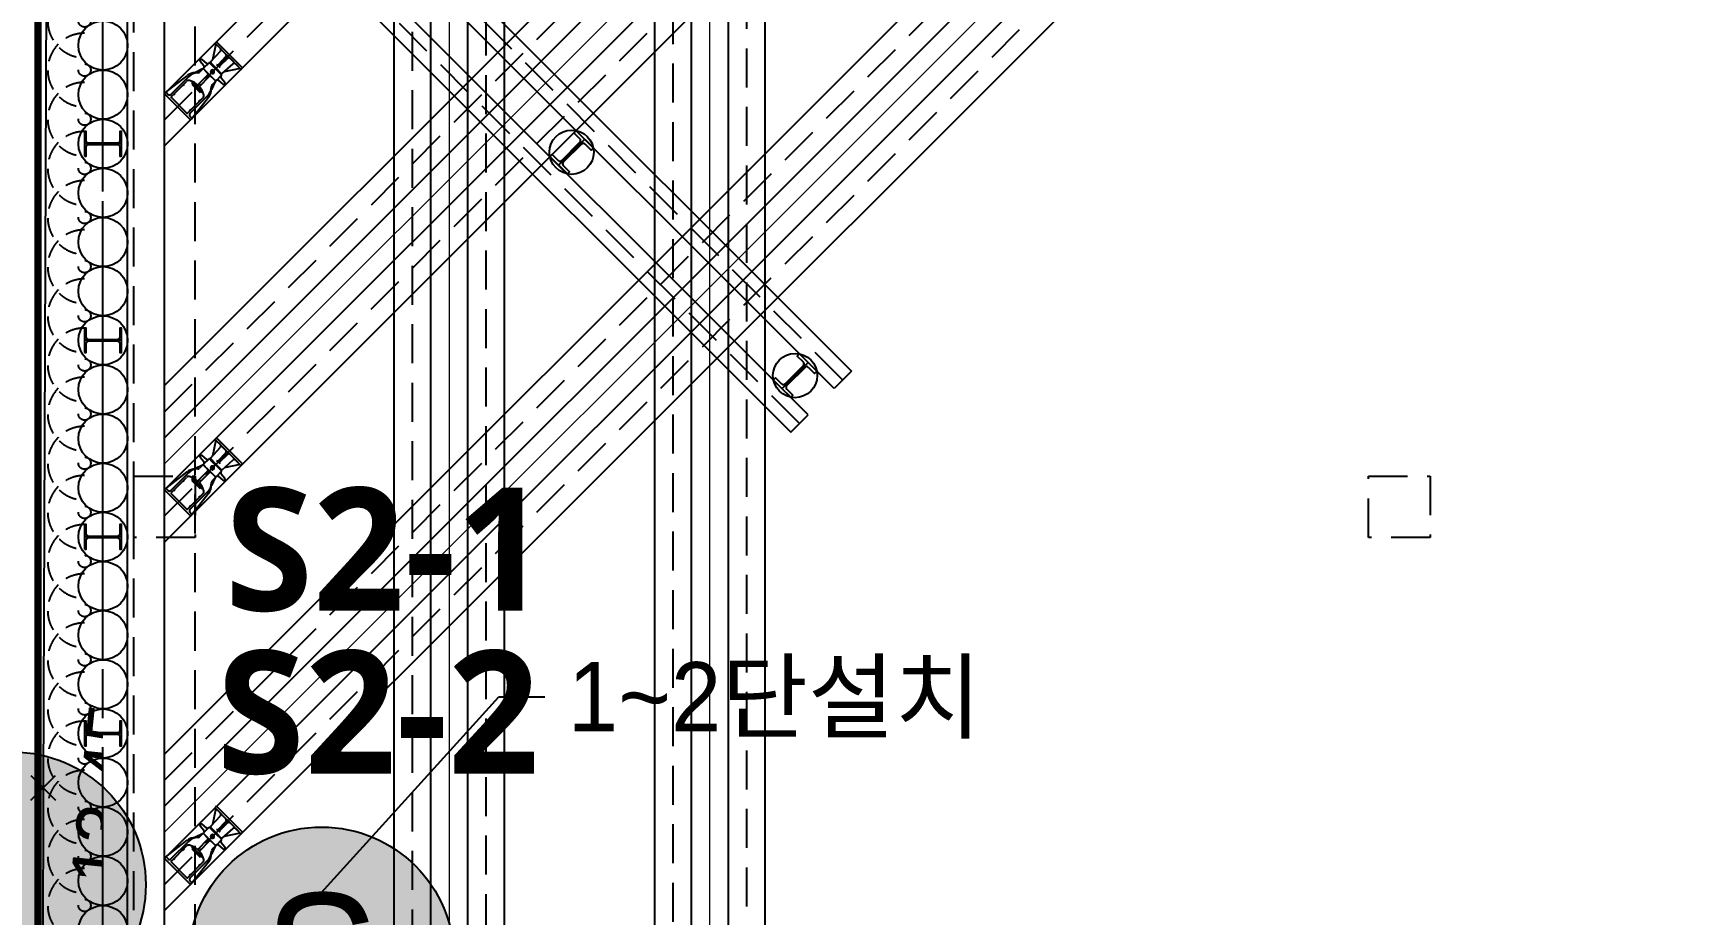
# Model space of a CAD drawing. Header units: millimetres. Extents: x 1073475 to 2890243, y -1340830 to -367733.
# Drawn here: x 2504853 to 2518226, y -411214 to -404040 of the extents above; entities that cross this region are included whole.
import ezdxf
from ezdxf.enums import TextEntityAlignment as Align
from ezdxf.xclip import XClip

# ---------------------------------------------------------------- set-up
doc = ezdxf.new("R2010")
doc.units = ezdxf.units.MM
doc.header["$LTSCALE"] = 50
doc.header["$XCLIPFRAME"] = 2
doc.header["$PDMODE"] = 3
doc.header["$PDSIZE"] = 100
for name, pattern in [('CENTER2', [28.575, 19.05, -3.175, 3.175, -3.175]), ('HIDDEN', [9.525, 6.35, -3.175]), ('HIDDEN2', [4.7625, 3.175, -1.5875]), ('PHANTOM', [63.5, 31.75, -6.35, 6.35, -6.35, 6.35, -6.35])]:
    doc.linetypes.add(name, pattern=pattern)
doc.layers.add('_0', color=7, linetype='Continuous', lineweight=0)
for name, color, linetype in [('C-DIM', 7, 'Continuous'), ('CEN', 1, 'CENTER2'), ('CIP', 1, 'Continuous'), ('H-BEAM', 5, 'Continuous'), ('HPILE-300x200', 3, 'Continuous'), ('NO', 2, 'Continuous'), ('POST PILE', 6, 'Continuous'), ('SGR', 8, 'Continuous'), ('ST-CEN', 1, 'HIDDEN'), ('ST-CEN(하부 H-BEAM)', 1, 'HIDDEN'), ('STRUT', 3, 'Continuous'), ('WALE-1', 3, 'Continuous'), ('건축', 233, 'HIDDEN'), ('계측기 변형률계', 150, 'Continuous'), ('계측기 지중경사계', 97, 'Continuous'), ('대지경계선', 6, 'PHANTOM'), ('보도', 7, 'Continuous'), ('연속지적도', 32, 'Continuous'), ('유압JACK', 2, 'Continuous'), ('측량점_높이', 8, 'Continuous'), ('측량점_심볼', 7, 'Continuous'), ('현황', 9, 'Continuous')]:
    doc.layers.add(name, color=color, linetype=linetype)
doc.styles.add('굴림체', font='')
doc.styles.add('돋움', font='')
doc.styles.add('로고', font='malgunbd.ttf')
doc.styles.get('굴림체').set_extended_font_data('Dotum')
doc.styles.get('돋움').set_extended_font_data('Dotum')
doc.dimstyles.new('SAM-200-지시선', dxfattribs={"dimscale": 0.1, "dimtxt": 300, "dimasz": 360, "dimexe": 70, "dimexo": 0, "dimgap": 100, "dimtad": 1, "dimdec": 0, "dimzin": 0, "dimdsep": 46, "dimlunit": 6, "dimtxsty": '돋움', "dimcen": 100, "dimclrd": 1, "dimclre": 1, "dimclrt": 256, "dimadec": 0, "dimazin": 0, "dimtfac": 1, "dimtdec": 0, "dimtix": 1, "dimtmove": 2, "dimatfit": 3, "dimfxl": 70, "dimtolj": 1, "dimtzin": 0, "dimlwd": -1, "dimlwe": -1, "dimarcsym": 0})

# ---------------------------------------------------------------- blocks, each defined once
blk = doc.blocks.new('A$405090834614')
at = {"layer": '보도', "color": 251}
for p, q in [((161018, 155591), (152284, 154699)), ((152284, 154699), (138309, 153245))]:
    blk.add_line(p, q, dxfattribs=at)
at = {"layer": '연속지적도', "color": 251}
for p, q in [((138278, 153274), (161008, 155684)), ((161008, 155684), (138278, 153274))]:
    blk.add_line(p, q, dxfattribs=at)
at = {"layer": '측량점_심볼', "color": 251}
blk.add_point((152284, 154699), dxfattribs=at)
at = {"layer": '측량점_높이', "color": 251, "style": '굴림체'}
blk.add_text('13.45', height=450, dxfattribs=at).set_placement((152284, 154399), align=Align.TOP_CENTER)
blk = doc.blocks.new('A$412942629171')
at = {"layer": '계측기 지중경사계'}
blk.add_hatch(color=254, dxfattribs=at).paths.add_polyline_path([(-720, -720, 1), (720, -720, 1)])
blk.add_circle((0, -720), 720, dxfattribs=at)
at = {"layer": '계측기 지중경사계', "style": '돋움'}
blk.add_text('I', height=720, dxfattribs=at).set_placement((0, -720), align=Align.MIDDLE_CENTER)
blk = doc.blocks.new('A$418028669546')
at = {"layer": '계측기 변형률계'}
blk.add_hatch(color=254, dxfattribs=at).paths.add_polyline_path([(-720, -720, 1), (720, -720, 1)])
blk.add_circle((0, -720), 720, dxfattribs=at)
at = {"layer": '계측기 변형률계', "style": '돋움'}
blk.add_text('S', height=720, dxfattribs=at).set_placement((0, -720), align=Align.MIDDLE_CENTER)
blk = doc.blocks.new('A$C1D3235D9')
at = {"layer": 'SGR', "linetype": 'HIDDEN2'}
blk.add_circle((0, 0), 50, dxfattribs=at)
blk.add_arc((0, 0), 300, 0, 180, dxfattribs=at)
blk = doc.blocks.new('A$C7A8C1D28')
at = {"layer": '_0', "color": 8}
for p, q in [((-70045, -29941), (-56245, -16141)), ((-70045, -26941), (-59245, -16141)), ((-65608, -16716), (-65608, -47766)), ((-67729, -18838), (-67729, -45645))]:
    blk.add_line(p, q, dxfattribs=at)
at = {"layer": 'CEN', "color": 8, "ltscale": 1.5}
blk.add_line((-70545, -43536), (-70545, -20946), dxfattribs=at)
at = {"layer": 'CIP', "color": 8}
for centre in [(-70545, -23536), (-70545, -23936), (-70545, -24336), (-70545, -24736), (-70545, -25136), (-70545, -25536), (-70545, -25936), (-70545, -26336), (-70545, -26736), (-70545, -27136), (-70545, -27536), (-70545, -27936), (-70545, -28336), (-70545, -28736), (-70545, -29136), (-70545, -29536), (-70545, -29936), (-70545, -30336), (-70545, -30736)]:
    blk.add_circle(centre, 200, dxfattribs=at)
at = {"layer": 'H-BEAM', "color": 8}
for p, q in [((-69766, -20875), (-64453, -26188)), ((-64595, -26329), (-69908, -21016)), ((-64807, -26542), (-70045, -21303)), ((-70045, -21586), (-64948, -26683)), ((-64453, -26188), (-64595, -26329)), ((-64948, -26683), (-64807, -26542))]:
    blk.add_line(p, q, dxfattribs=at)
at = {"layer": 'HPILE-300x200', "color": 8}
for p, q in [((-70395, -24336), (-70695, -24336)), ((-70395, -25936), (-70695, -25936)), ((-70395, -27536), (-70695, -27536)), ((-70395, -29136), (-70695, -29136))]:
    blk.add_line(p, q, dxfattribs=at)
for points in [[(-70695, -24436), (-70681, -24436), (-70681, -24361, -0.414214), (-70661, -24341), (-70429, -24341, -0.414214), (-70409, -24361), (-70409, -24436), (-70395, -24436), (-70395, -24236), (-70409, -24236), (-70409, -24312, -0.414214), (-70429, -24332), (-70661, -24332, -0.414214), (-70681, -24312), (-70681, -24236), (-70695, -24236)], [(-70695, -26036), (-70681, -26036), (-70681, -25961, -0.414214), (-70661, -25941), (-70429, -25941, -0.414214), (-70409, -25961), (-70409, -26036), (-70395, -26036), (-70395, -25836), (-70409, -25836), (-70409, -25912, -0.414214), (-70429, -25932), (-70661, -25932, -0.414214), (-70681, -25912), (-70681, -25836), (-70695, -25836)], [(-70695, -27636), (-70681, -27636), (-70681, -27561, -0.414214), (-70661, -27541), (-70429, -27541, -0.414214), (-70409, -27561), (-70409, -27636), (-70395, -27636), (-70395, -27436), (-70409, -27436), (-70409, -27512, -0.414214), (-70429, -27532), (-70661, -27532, -0.414214), (-70681, -27512), (-70681, -27436), (-70695, -27436)], [(-70695, -29236), (-70681, -29236), (-70681, -29161, -0.414214), (-70661, -29141), (-70429, -29141, -0.414214), (-70409, -29161), (-70409, -29236), (-70395, -29236), (-70395, -29036), (-70409, -29036), (-70409, -29112, -0.414214), (-70429, -29132), (-70661, -29132, -0.414214), (-70681, -29112), (-70681, -29036), (-70695, -29036)]]:
    blk.add_lwpolyline(points, format="xyb", close=True, dxfattribs=at)
at = {"layer": 'POST PILE', "color": 8}
for p, q in [((-66625, -24299), (-66837, -24511)), ((-64807, -26117), (-65019, -26329))]:
    blk.add_line(p, q, dxfattribs=at)
for points in [[(-66908, -24440), (-66890, -24423), (-66840, -24473, 0.414214), (-66812, -24473), (-66664, -24324, 0.414214), (-66664, -24296), (-66713, -24246), (-66696, -24228), (-66554, -24370), (-66572, -24387), (-66622, -24338, 0.414214), (-66650, -24338), (-66799, -24486, 0.414214), (-66799, -24514), (-66749, -24564), (-66766, -24582)], [(-65090, -26259), (-65072, -26241), (-65022, -26291, 0.414214), (-64994, -26291), (-64845, -26142, 0.414214), (-64845, -26114), (-64895, -26064), (-64878, -26047), (-64736, -26188), (-64754, -26206), (-64804, -26156, 0.414214), (-64832, -26156), (-64980, -26304, 0.414214), (-64980, -26333), (-64931, -26382), (-64948, -26400)]]:
    blk.add_lwpolyline(points, format="xyb", close=True, dxfattribs=at)
for centre in [(-66731, -24405), (-64913, -26223)]:
    blk.add_circle(centre, 180, dxfattribs=at)
at = {"layer": 'ST-CEN', "color": 8}
for p, q in [((-70045, -24141), (-62045, -16141)), ((-70045, -30366), (-55821, -16141)), ((-70045, -29517), (-56669, -16141)), ((-70045, -27366), (-58821, -16141)), ((-70045, -26517), (-59669, -16141)), ((-65308, -16416), (-65308, -48066)), ((-65908, -17016), (-65908, -47466)), ((-67429, -18538), (-67429, -45945)), ((-68029, -19138), (-68029, -45345))]:
    blk.add_line(p, q, dxfattribs=at)
at = {"layer": 'ST-CEN(하부 H-BEAM)', "color": 8}
for p, q in [((-64524, -26259), (-69837, -20945)), ((-64878, -26612), (-70045, -21445))]:
    blk.add_line(p, q, dxfattribs=at)
at = {"layer": 'STRUT', "color": 8}
for p, q in [((-70045, -24353), (-61833, -16141)), ((-70045, -23929), (-62257, -16141)), ((-70045, -30153), (-56033, -16141)), ((-70045, -30578), (-55609, -16141)), ((-70045, -29729), (-56457, -16141)), ((-70045, -29305), (-56882, -16141)), ((-70045, -27153), (-59033, -16141)), ((-70045, -27578), (-58609, -16141)), ((-70045, -26729), (-59457, -16141)), ((-70045, -26305), (-59882, -16141)), ((-65158, -16266), (-65158, -48216)), ((-65458, -16566), (-65458, -47916)), ((-65758, -16866), (-65758, -47616)), ((-66058, -17166), (-66058, -47316)), ((-67279, -18388), (-67279, -46095)), ((-67579, -18688), (-67579, -45795)), ((-67879, -18988), (-67879, -45495)), ((-68179, -19288), (-68179, -45195))]:
    blk.add_line(p, q, dxfattribs=at)
at = {"layer": 'WALE-1', "color": 8}
for p, q in [((-70345, -43453), (-70345, -21029)), ((-70045, -43329), (-70045, -21153))]:
    blk.add_line(p, q, dxfattribs=at)
at = {"layer": '건축', "color": 8}
for p, q in [((-70295, -43433), (-70295, -21050)), ((-69795, -43226), (-69795, -21257)), ((-60245, -27541), (-60245, -27041)), ((-60245, -27041), (-59745, -27041)), ((-59745, -27041), (-59745, -27541)), ((-59745, -27541), (-60245, -27541))]:
    blk.add_line(p, q, dxfattribs=at)
for points in [[(-38995, -50731), (-64002, -50731), (-71073, -43660), (-71073, -20799), (-65416, -15142), (-38995, -15142)], [(-69795, -27541), (-70295, -27541), (-70295, -27041), (-69795, -27041)]]:
    blk.add_lwpolyline(points, close=True, dxfattribs=at)
at = {"layer": '대지경계선', "color": 8}
for p, q in [((-71073, -43660), (-71073, -20799)), ((-70545, -43536), (-70545, -20946))]:
    blk.add_line(p, q, dxfattribs=at)
at = {"layer": '유압JACK', "color": 8}
for p, q in [((-69627, -23524), (-69654, -23654)), ((-69621, -23505), (-69630, -23514)), ((-69630, -23521), (-69590, -23561)), ((-69630, -23521), (-69528, -23624)), ((-69630, -23521), (-69545, -23606)), ((-69621, -23505), (-69409, -23717)), ((-69409, -23717), (-69621, -23505)), ((-69755, -23664), (-69725, -23699)), ((-69741, -23650), (-69705, -23680)), ((-69669, -23670), (-69590, -23582)), ((-69606, -23691), (-69545, -23627)), ((-69595, -23702), (-69531, -23641)), ((-69425, -23726), (-69535, -23616)), ((-69425, -23726), (-69510, -23641)), ((-70036, -23920), (-69861, -23782)), ((-69994, -23934), (-69844, -23785)), ((-69734, -23727), (-69798, -23759)), ((-69776, -23758), (-69793, -23758)), ((-69771, -23854), (-69691, -23774)), ((-69730, -23724), (-69759, -23753)), ((-69758, -23867), (-69678, -23787)), ((-69691, -23763), (-69730, -23724)), ((-69685, -23679), (-69727, -23721)), ((-69726, -23719), (-69727, -23721)), ((-69727, -23720), (-69727, -23721)), ((-69679, -23775), (-69727, -23727)), ((-69704, -23787), (-69691, -23800)), ((-69691, -23763), (-69628, -23826)), ((-69683, -23677), (-69685, -23679)), ((-69679, -23775), (-69630, -23823)), ((-69629, -23726), (-69678, -23677)), ((-69664, -23682), (-69669, -23686)), ((-69669, -23686), (-69590, -23765)), ((-69625, -23721), (-69668, -23678)), ((-69662, -23684), (-69666, -23688)), ((-69664, -23682), (-69586, -23760)), ((-69629, -23726), (-69581, -23774)), ((-69625, -23721), (-69582, -23765)), ((-69582, -23781), (-69625, -23823)), ((-69588, -23758), (-69592, -23763)), ((-69586, -23760), (-69590, -23765)), ((-69553, -23837), (-69583, -23801)), ((-69581, -23780), (-69582, -23781)), ((-69574, -23765), (-69486, -23686)), ((-69428, -23723), (-69558, -23750)), ((-69425, -23726), (-69465, -23686)), ((-69409, -23717), (-69418, -23726)), ((-70036, -23920), (-70045, -23929)), ((-70045, -23929), (-69833, -24141)), ((-70029, -23920), (-70015, -23934)), ((-69991, -23954), (-69865, -23828)), ((-69972, -23935), (-69969, -23938)), ((-69969, -23938), (-69958, -23927)), ((-69961, -23924), (-69958, -23927)), ((-69897, -23861), (-69895, -23863)), ((-69884, -23853), (-69895, -23863)), ((-69887, -23850), (-69884, -23853)), ((-69820, -23835), (-69824, -23838)), ((-69824, -23838), (-69742, -23919)), ((-69818, -23848), (-69822, -23851)), ((-69822, -23851), (-69755, -23918)), ((-69820, -23835), (-69739, -23916)), ((-69818, -23848), (-69753, -23913)), ((-69815, -23847), (-69817, -23849)), ((-69811, -23833), (-69816, -23838)), ((-69816, -23838), (-69746, -23909)), ((-69813, -23842), (-69816, -23845)), ((-69813, -23842), (-69816, -23846)), ((-69816, -23846), (-69751, -23911)), ((-69808, -23834), (-69814, -23841)), ((-69763, -23846), (-69750, -23859)), ((-69752, -23914), (-69755, -23918)), ((-69751, -23911), (-69753, -23913)), ((-69753, -23913), (-69752, -23914)), ((-69751, -23911), (-69750, -23912)), ((-69746, -23909), (-69750, -23912)), ((-69746, -23909), (-69750, -23912)), ((-69746, -23909), (-69749, -23912)), ((-69746, -23909), (-69742, -23913)), ((-69738, -23904), (-69744, -23910)), ((-69736, -23907), (-69742, -23913)), ((-69739, -23916), (-69742, -23919)), ((-69631, -23830), (-69662, -23894)), ((-69662, -23872), (-69662, -23889)), ((-69628, -23826), (-69656, -23855)), ((-69623, -23822), (-69625, -23823)), ((-69624, -23823), (-69625, -23823)), ((-69567, -23851), (-69603, -23821)), ((-69991, -23958), (-69862, -24087)), ((-69858, -24087), (-69732, -23961)), ((-69841, -24065), (-69831, -24054)), ((-69839, -24068), (-69841, -24065)), ((-69838, -24090), (-69689, -23940)), ((-69828, -24057), (-69831, -24054)), ((-69824, -24132), (-69686, -23957)), ((-69757, -23980), (-69767, -23991)), ((-69764, -23994), (-69767, -23991)), ((-69754, -23983), (-69757, -23980)), ((-69824, -24125), (-69838, -24111)), ((-69824, -24132), (-69833, -24141)), ((-69621, -26729), (-69630, -26738)), ((-69630, -26745), (-69590, -26785)), ((-69630, -26745), (-69528, -26848)), ((-69630, -26745), (-69545, -26831)), ((-69621, -26729), (-69409, -26941)), ((-69409, -26941), (-69621, -26729)), ((-69741, -26874), (-69705, -26904)), ((-69669, -26894), (-69590, -26806)), ((-69627, -26748), (-69654, -26878)), ((-69606, -26915), (-69545, -26852)), ((-69595, -26926), (-69531, -26865)), ((-69425, -26951), (-69535, -26840)), ((-69425, -26951), (-69510, -26865)), ((-70036, -27144), (-69861, -27006)), ((-69994, -27158), (-69844, -27009)), ((-69734, -26952), (-69798, -26983)), ((-69776, -26983), (-69793, -26983)), ((-69771, -27078), (-69691, -26998)), ((-69730, -26948), (-69759, -26977)), ((-69758, -27091), (-69678, -27011)), ((-69755, -26888), (-69725, -26923)), ((-69691, -26988), (-69730, -26948)), ((-69685, -26903), (-69727, -26945)), ((-69726, -26944), (-69727, -26945)), ((-69727, -26945), (-69727, -26945)), ((-69679, -26999), (-69727, -26951)), ((-69704, -27012), (-69691, -27024)), ((-69691, -26988), (-69628, -27051)), ((-69683, -26901), (-69685, -26903)), ((-69679, -26999), (-69630, -27048)), ((-69629, -26950), (-69678, -26901)), ((-69664, -26906), (-69669, -26911)), ((-69669, -26911), (-69590, -26989)), ((-69625, -26946), (-69668, -26902)), ((-69662, -26909), (-69666, -26913)), ((-69664, -26906), (-69586, -26985)), ((-69629, -26950), (-69581, -26998)), ((-69625, -26946), (-69582, -26989)), ((-69582, -27005), (-69625, -27048)), ((-69588, -26983), (-69592, -26987)), ((-69586, -26985), (-69590, -26989)), ((-69581, -27004), (-69582, -27005)), ((-69574, -26989), (-69486, -26910)), ((-69428, -26948), (-69558, -26975)), ((-69425, -26951), (-69465, -26911)), ((-69409, -26941), (-69418, -26951)), ((-70036, -27144), (-70045, -27153)), ((-70029, -27144), (-70015, -27158)), ((-69991, -27178), (-69865, -27052)), ((-69897, -27085), (-69895, -27088)), ((-69884, -27077), (-69895, -27088)), ((-69887, -27074), (-69884, -27077)), ((-69820, -27059), (-69824, -27062)), ((-69824, -27062), (-69742, -27144)), ((-69818, -27072), (-69822, -27076)), ((-69822, -27076), (-69755, -27142)), ((-69820, -27059), (-69739, -27140)), ((-69818, -27072), (-69753, -27137)), ((-69815, -27071), (-69817, -27074)), ((-69811, -27057), (-69816, -27063)), ((-69816, -27063), (-69746, -27133)), ((-69813, -27066), (-69816, -27070)), ((-69813, -27066), (-69816, -27070)), ((-69816, -27070), (-69751, -27135)), ((-69808, -27058), (-69814, -27065)), ((-69763, -27070), (-69750, -27083)), ((-69752, -27139), (-69755, -27142)), ((-69751, -27135), (-69753, -27137)), ((-69753, -27137), (-69752, -27139)), ((-69751, -27135), (-69750, -27136)), ((-69746, -27133), (-69750, -27136)), ((-69746, -27133), (-69750, -27136)), ((-69746, -27133), (-69749, -27137)), ((-69746, -27133), (-69742, -27137)), ((-69738, -27128), (-69744, -27135)), ((-69736, -27131), (-69742, -27137)), ((-69739, -27140), (-69742, -27144)), ((-69631, -27054), (-69662, -27118)), ((-69662, -27097), (-69662, -27114)), ((-69628, -27051), (-69656, -27079)), ((-69623, -27046), (-69625, -27048)), ((-69624, -27047), (-69625, -27048)), ((-69567, -27075), (-69603, -27045)), ((-69553, -27061), (-69583, -27026)), ((-70045, -27153), (-69833, -27366)), ((-69991, -27182), (-69862, -27311)), ((-69972, -27159), (-69969, -27162)), ((-69969, -27162), (-69958, -27151)), ((-69961, -27149), (-69958, -27151)), ((-69858, -27311), (-69732, -27185)), ((-69841, -27289), (-69831, -27279)), ((-69838, -27314), (-69689, -27165)), ((-69828, -27281), (-69831, -27279)), ((-69824, -27356), (-69686, -27181)), ((-69757, -27204), (-69767, -27215)), ((-69764, -27218), (-69767, -27215)), ((-69754, -27207), (-69757, -27204)), ((-69839, -27292), (-69841, -27289)), ((-69824, -27349), (-69838, -27335)), ((-69824, -27356), (-69833, -27366)), ((-69669, -29894), (-69590, -29806)), ((-69627, -29748), (-69654, -29878)), ((-69621, -29729), (-69630, -29738)), ((-69630, -29745), (-69590, -29785)), ((-69630, -29745), (-69528, -29848)), ((-69630, -29745), (-69545, -29831)), ((-69621, -29729), (-69409, -29941)), ((-69409, -29941), (-69621, -29729)), ((-69734, -29952), (-69798, -29983)), ((-69730, -29948), (-69759, -29977)), ((-69755, -29888), (-69725, -29923)), ((-69741, -29874), (-69705, -29904)), ((-69691, -29988), (-69730, -29948)), ((-69685, -29903), (-69727, -29945)), ((-69726, -29944), (-69727, -29945)), ((-69727, -29945), (-69727, -29945)), ((-69679, -29999), (-69727, -29951)), ((-69683, -29901), (-69685, -29903)), ((-69629, -29950), (-69678, -29901)), ((-69664, -29906), (-69669, -29911)), ((-69669, -29911), (-69590, -29989)), ((-69625, -29946), (-69668, -29902)), ((-69662, -29909), (-69666, -29913)), ((-69664, -29906), (-69586, -29985)), ((-69629, -29950), (-69581, -29998)), ((-69625, -29946), (-69582, -29989)), ((-69606, -29915), (-69545, -29852)), ((-69595, -29926), (-69531, -29865)), ((-69574, -29989), (-69486, -29910)), ((-69428, -29948), (-69558, -29975)), ((-69425, -29951), (-69535, -29840)), ((-69425, -29951), (-69510, -29865)), ((-69425, -29951), (-69465, -29911)), ((-69409, -29941), (-69418, -29951)), ((-70036, -30144), (-69861, -30006)), ((-69994, -30158), (-69844, -30009)), ((-69991, -30178), (-69865, -30052)), ((-69897, -30085), (-69895, -30088)), ((-69884, -30077), (-69895, -30088)), ((-69887, -30074), (-69884, -30077)), ((-69820, -30059), (-69824, -30062)), ((-69824, -30062), (-69742, -30144)), ((-69818, -30072), (-69822, -30076)), ((-69822, -30076), (-69755, -30142)), ((-69820, -30059), (-69739, -30140)), ((-69818, -30072), (-69753, -30137)), ((-69815, -30071), (-69817, -30074)), ((-69811, -30057), (-69816, -30063)), ((-69816, -30063), (-69746, -30133)), ((-69813, -30066), (-69816, -30070)), ((-69813, -30066), (-69816, -30070)), ((-69816, -30070), (-69751, -30135)), ((-69808, -30058), (-69814, -30065)), ((-69776, -29983), (-69793, -29983)), ((-69771, -30078), (-69691, -29998)), ((-69763, -30070), (-69750, -30083)), ((-69758, -30091), (-69678, -30011)), ((-69704, -30012), (-69691, -30024)), ((-69691, -29988), (-69628, -30051)), ((-69679, -29999), (-69630, -30048)), ((-69631, -30054), (-69662, -30118)), ((-69628, -30051), (-69656, -30079)), ((-69582, -30005), (-69625, -30048)), ((-69623, -30046), (-69625, -30048)), ((-69624, -30047), (-69625, -30048)), ((-69567, -30075), (-69603, -30045)), ((-69588, -29983), (-69592, -29987)), ((-69586, -29985), (-69590, -29989)), ((-69553, -30061), (-69583, -30026)), ((-69581, -30004), (-69582, -30005)), ((-70036, -30144), (-70045, -30153)), ((-70045, -30153), (-69833, -30366)), ((-70029, -30144), (-70015, -30158)), ((-69991, -30182), (-69862, -30311)), ((-69972, -30159), (-69969, -30162)), ((-69969, -30162), (-69958, -30151)), ((-69961, -30149), (-69958, -30151)), ((-69858, -30311), (-69732, -30185)), ((-69838, -30314), (-69689, -30165)), ((-69824, -30356), (-69686, -30181)), ((-69757, -30204), (-69767, -30215)), ((-69764, -30218), (-69767, -30215)), ((-69754, -30207), (-69757, -30204)), ((-69752, -30139), (-69755, -30142)), ((-69751, -30135), (-69753, -30137)), ((-69753, -30137), (-69752, -30139)), ((-69751, -30135), (-69750, -30136)), ((-69746, -30133), (-69750, -30136)), ((-69746, -30133), (-69750, -30136)), ((-69746, -30133), (-69749, -30137)), ((-69746, -30133), (-69742, -30137)), ((-69738, -30128), (-69744, -30135)), ((-69736, -30131), (-69742, -30137)), ((-69739, -30140), (-69742, -30144)), ((-69662, -30097), (-69662, -30114)), ((-69841, -30289), (-69831, -30279)), ((-69839, -30292), (-69841, -30289)), ((-69824, -30349), (-69838, -30335)), ((-69824, -30356), (-69833, -30366)), ((-69828, -30281), (-69831, -30279))]:
    blk.add_line(p, q, dxfattribs=at)
for centre, radius, start, end in [((-69627, -23518), 5, 135, 225), ((-69748, -23657), 10, 45, 225), ((-69664, -23674), 6, 138, 225), ((-69601, -23572), 15, 318, 45), ((-69556, -23617), 15, 316.2674, 45), ((-69521, -23652), 15, 45, 133.7326), ((-69793, -23868), 110, 90, 127.9969), ((-69772, -23868), 110, 90.3602, 135), ((-69773, -23738), 20, 270.3602, 315), ((-69724, -23724), 4, 135, 225), ((-69736, -23709), 15, 315, 40.2364), ((-69696, -23668), 15, 229.7636, 315), ((-69696, -23769), 7.5, 315, 45), ((-69681, -23680), 4, 45, 135), ((-69672, -23792), 7.5, 45, 135), ((-69654, -23750), 15, 45, 225), ((-69654, -23750), 15, 225, 45), ((-69654, -23750), 10, 45, 225), ((-69654, -23750), 10, 225, 45), ((-69613, -23684), 10, 225, 316.2674), ((-69588, -23709), 10, 133.7326, 225), ((-69572, -23792), 15, 135, 220.2364), ((-69578, -23760), 6, 225, 312), ((-69584, -23777), 4, 315, 45), ((-69476, -23697), 15, 45, 132), ((-69421, -23723), 5, 225, 315), ((-70032, -23924), 5, 45, 135), ((-70004, -23924), 15, 225, 315), ((-69847, -23845), 25, 74.7623, 135), ((-69883, -23980), 164, 45, 74.7623), ((-69774, -23851), 5, 229.7518, 315), ((-69883, -23980), 164, 15.2377, 45), ((-69754, -23870), 5, 135, 220.2482), ((-69749, -23943), 25, 315, 15.2377), ((-69772, -23868), 110, 315, 359.6398), ((-69772, -23889), 110, 322.0031, 0), ((-69642, -23869), 20, 135, 179.6398), ((-69628, -23821), 4, 225, 315), ((-69613, -23833), 15, 49.7636, 135), ((-69560, -23844), 10, 225, 45), ((-69989, -23956), 3, 135, 225), ((-69860, -24085), 3, 225, 315), ((-69827, -24100), 15, 135, 225), ((-69827, -24129), 5, 315, 45), ((-69627, -26742), 5, 135, 225), ((-69748, -26881), 10, 45, 225), ((-69601, -26796), 15, 318, 45), ((-69556, -26841), 15, 316.2674, 45), ((-69521, -26876), 15, 45, 133.7326), ((-69793, -27093), 110, 90, 127.9969), ((-69772, -27093), 110, 90.3602, 135), ((-69773, -26963), 20, 270.3602, 315), ((-69724, -26948), 4, 135, 225), ((-69736, -26933), 15, 315, 40.2364), ((-69696, -26892), 15, 229.7636, 315), ((-69696, -26993), 7.5, 315, 45), ((-69681, -26904), 4, 45, 135), ((-69672, -27016), 7.5, 45, 135), ((-69664, -26898), 6, 138, 225), ((-69654, -26975), 15, 45, 225), ((-69654, -26975), 15, 225, 45), ((-69654, -26975), 10, 45, 225), ((-69654, -26975), 10, 225, 45), ((-69613, -26908), 10, 225, 316.2674), ((-69588, -26933), 10, 133.7326, 225), ((-69572, -27016), 15, 135, 220.2364), ((-69578, -26985), 6, 225, 312), ((-69584, -27001), 4, 315, 45), ((-69476, -26921), 15, 45, 132), ((-69421, -26947), 5, 225, 315), ((-70032, -27148), 5, 45, 135), ((-69847, -27070), 25, 74.7623, 135), ((-69883, -27204), 164, 45, 74.7623), ((-69774, -27075), 5, 229.7518, 315), ((-69883, -27204), 164, 15.2377, 45), ((-69754, -27095), 5, 135, 220.2482), ((-69772, -27093), 110, 315, 359.6398), ((-69772, -27114), 110, 322.0031, 0), ((-69642, -27093), 20, 135, 179.6398), ((-69628, -27045), 4, 225, 315), ((-69613, -27057), 15, 49.7636, 135), ((-69560, -27068), 10, 225, 45), ((-70004, -27148), 15, 225, 315), ((-69989, -27180), 3, 135, 225), ((-69749, -27167), 25, 315, 15.2377), ((-69860, -27309), 3, 225, 315), ((-69827, -27325), 15, 135, 225), ((-69827, -27353), 5, 315, 45), ((-69627, -29742), 5, 135, 225), ((-69601, -29796), 15, 318, 45), ((-69748, -29881), 10, 45, 225), ((-69724, -29948), 4, 135, 225), ((-69736, -29933), 15, 315, 40.2364), ((-69696, -29892), 15, 229.7636, 315), ((-69681, -29904), 4, 45, 135), ((-69664, -29898), 6, 138, 225), ((-69613, -29908), 10, 225, 316.2674), ((-69588, -29933), 10, 133.7326, 225), ((-69556, -29841), 15, 316.2674, 45), ((-69521, -29876), 15, 45, 133.7326), ((-69476, -29921), 15, 45, 132), ((-69421, -29947), 5, 225, 315), ((-69847, -30070), 25, 74.7623, 135), ((-69793, -30093), 110, 90, 127.9969), ((-69772, -30093), 110, 90.3602, 135), ((-69883, -30204), 164, 45, 74.7623), ((-69774, -30075), 5, 229.7518, 315), ((-69773, -29963), 20, 270.3602, 315), ((-69883, -30204), 164, 15.2377, 45), ((-69696, -29993), 7.5, 315, 45), ((-69672, -30016), 7.5, 45, 135), ((-69654, -29975), 15, 45, 225), ((-69654, -29975), 15, 225, 45), ((-69654, -29975), 10, 45, 225), ((-69642, -30093), 20, 135, 179.6398), ((-69654, -29975), 10, 225, 45), ((-69628, -30045), 4, 225, 315), ((-69613, -30057), 15, 49.7636, 135), ((-69572, -30016), 15, 135, 220.2364), ((-69578, -29985), 6, 225, 312), ((-69584, -30001), 4, 315, 45), ((-69560, -30068), 10, 225, 45), ((-70032, -30148), 5, 45, 135), ((-70004, -30148), 15, 225, 315), ((-69989, -30180), 3, 135, 225), ((-69754, -30095), 5, 135, 220.2482), ((-69749, -30167), 25, 315, 15.2377), ((-69772, -30093), 110, 315, 359.6398), ((-69772, -30114), 110, 322.0031, 0), ((-69860, -30309), 3, 225, 315), ((-69827, -30325), 15, 135, 225), ((-69827, -30353), 5, 315, 45)]:
    blk.add_arc(centre, radius, start, end, dxfattribs=at)
at = {"layer": 'SGR', "color": 8, "linetype": 'HIDDEN2', "rotation": 89.99999999650223}
for p in [(-70695, -23336), (-70695, -23736), (-70695, -24136), (-70695, -24536), (-70695, -24936), (-70695, -25336), (-70695, -25736), (-70695, -26136), (-70695, -26536), (-70695, -26936), (-70695, -27336), (-70695, -27736), (-70695, -28136), (-70695, -28536), (-70695, -28936), (-70695, -29336), (-70695, -29736), (-70695, -30136), (-70695, -30536)]:
    blk.add_blockref('A$C1D3235D9', p, dxfattribs=at)

msp = doc.modelspace()

# ---------------------------------------------------------------- block references
ref = msp.add_blockref('A$405090834614', (2642714.3, -577934.3), dxfattribs=dict(rotation=83.9464212542183))
XClip(ref).set_block_clipping_path([(104661.0409256864, 187029.200860789), (115795.371209384, 82037.659728932), (199028.6359362481, 90864.5294945205), (187894.3056525505, 195856.0706263776)])

# ---------------------------------------------------------------- next in the draw order: wipeouts: each hides what was drawn before it
at = {"ltscale": 1.5}
msp.add_wipeout([(2510728.7, -396248.3), (2537446.3, -396248.3), (2537446.3, -430848.3), (2512128.7, -430848.3), (2505423.6, -424143.3), (2505423.6, -401553.3)], dxfattribs=at)

# ---------------------------------------------------------------- next in the draw order: linework, layer by layer
at = {"layer": '대지경계선', "const_width": 60}
msp.add_lwpolyline([(2536973.6, -431338.3), (2511966.9, -431338.3), (2504895.8, -424267.2), (2504895.8, -401406.1), (2510552.6, -395749.3), (2536973.6, -395749.3)], dxfattribs=at)

# ---------------------------------------------------------------- next in the draw order: block references
at = {"layer": 'NO', "ltscale": 0.2}
msp.add_blockref('A$C7A8C1D28', (2575968.8, -380607), dxfattribs=at)
at = {"layer": '계측기 변형률계', "xscale": 1.5, "yscale": 1.5, "zscale": 1.5}
msp.add_blockref('A$418028669546', (2507202.1, -410504.9), dxfattribs=at)
at = {"layer": '계측기 지중경사계', "xscale": 1.5, "yscale": 1.5, "zscale": 1.5}
msp.add_blockref('A$412942629171', (2504692.4, -409894.9), dxfattribs=at)

# ---------------------------------------------------------------- next in the draw order: texts
at = {"layer": 'C-DIM', "color": 7, "style": '돋움'}
msp.add_text('1~2단설치', height=562.5, dxfattribs=at).set_placement((2509207, -409443.9), align=Align.MIDDLE_LEFT)
at = {"layer": '현황', "color": 1, "style": '로고'}
for s, p in [('S2-1', (2507728.9, -408242.9)), ('S2-2', (2507661.4, -409569.2))]:
    msp.add_text(s, height=1000, dxfattribs=at).set_placement(p, align=Align.MIDDLE)

# ---------------------------------------------------------------- next in the draw order: leaders
at = {"layer": 'C-DIM'}
msp.add_leader([(2507199.5, -411040.3), (2508644.5, -409443.9), (2509019.5, -409443.9)], dimstyle='SAM-200-지시선', override={"dimscale": 1.5}, dxfattribs=at)

doc.saveas('drawing.dxf')
